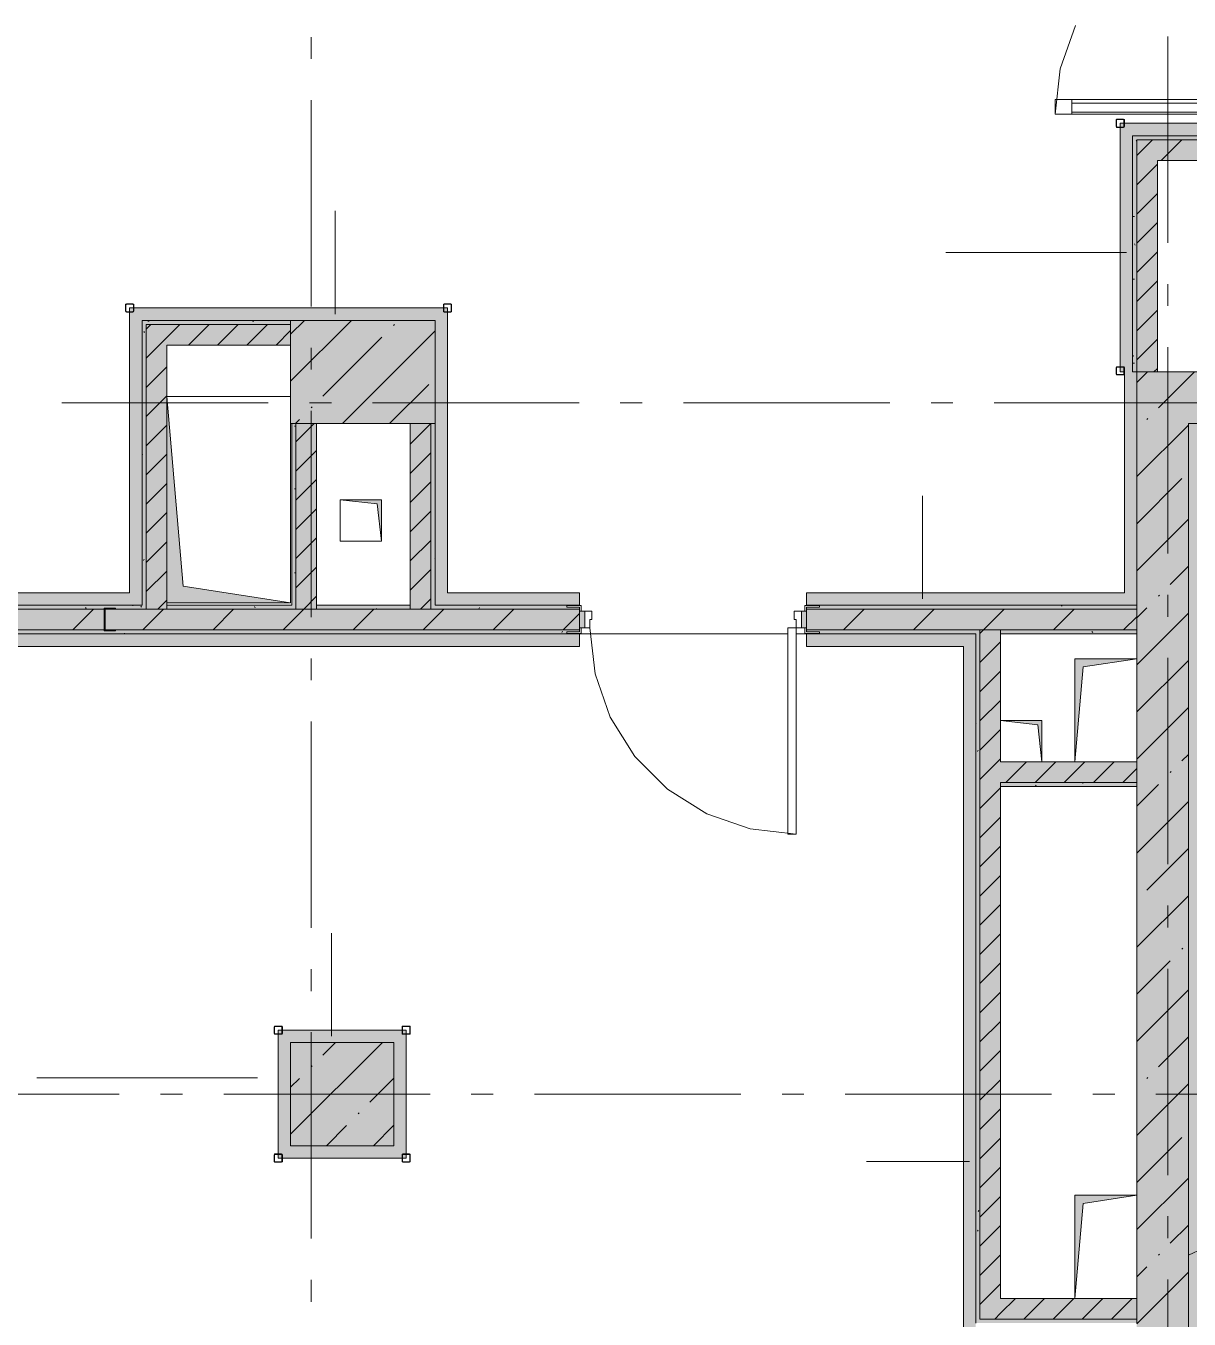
# Model space of a CAD drawing. Header units: millimetres. Extents: x -537608 to 253996, y -217170 to 186033.
# Drawn here: x -273809 to -268172, y -159240 to -152972 of the extents above; entities that cross this region are included whole.
import ezdxf

# ---------------------------------------------------------------- set-up
doc = ezdxf.new("R2010")
doc.units = ezdxf.units.MM
doc.layers.add('PDF _Геометрия', color=7, linetype='Continuous')
doc.layers.add('PDF _Сплошная заливка', color=7, linetype='Continuous', true_color=0xffffff)

msp = doc.modelspace()

# ---------------------------------------------------------------- hatches: boundary and pattern name
at = {"layer": 'PDF _Сплошная заливка', "true_color": 0x72baa6, "transparency": 33554559}
for points in [[(-267923.6466, -153504.633), (-267923.6466, -153444.6344), (-268506.1673, -153444.6344), (-268506.1673, -153504.633), (-268446.1666, -153504.633)], [(-268446.1666, -154649.6346), (-268446.1666, -153504.633), (-268506.1673, -153504.633), (-268506.1673, -154649.6346), (-268486.1663, -154649.6346)], [(-271826.1678, -154399.6335), (-271826.1678, -154339.6349), (-273306.1691, -154339.6349), (-273306.1691, -154399.6335), (-272363.6508, -154399.6335)], [(-271826.1678, -155719.6359), (-271766.167, -155719.6359), (-271766.167, -154339.6349), (-271826.1678, -154339.6349), (-271826.1678, -155407.5651)], [(-273306.1691, -155779.6344), (-273306.1691, -155719.6359), (-276466.1685, -155719.6359), (-276466.1685, -155779.6344), (-274050.1894, -155779.6344)], [(-269266.1668, -160279.6371), (-269206.1661, -160279.6371), (-269206.1661, -155979.6353), (-269266.1668, -155979.6353), (-269266.1668, -160219.6364)]]:
    msp.add_hatch(color=123, dxfattribs=at).paths.add_polyline_path(points)
at = {"layer": 'PDF _Сплошная заливка', "transparency": 33554559}
for points in [[(-268446.1666, -154649.6346), (-268426.1657, -154649.6346), (-268426.1657, -153524.6339), (-268446.1666, -153524.6339), (-268446.1666, -153981.084)], [(-265026.1651, -153624.6344), (-265026.1651, -153524.6339), (-268426.1657, -153524.6339), (-268426.1657, -153624.6344), (-265617.4963, -153624.6344)], [(-273246.1685, -155779.6344), (-273226.1675, -155779.6344), (-273226.1675, -154399.6335), (-273246.1685, -154399.6335), (-273246.1685, -155407.5651)], [(-273126.167, -154419.6345), (-272526.1687, -154419.6345), (-272526.1687, -154399.6335), (-273226.1675, -154399.6335), (-273226.1675, -154419.6345)], [(-265026.1651, -154899.6335), (-265026.1651, -154649.6346), (-268426.1657, -154649.6346), (-268426.1657, -154899.6335), (-265617.4963, -154899.6335)], [(-271946.167, -155799.6354), (-271846.1665, -155799.6354), (-271846.1665, -154899.6335), (-271946.167, -154899.6335), (-271946.167, -155779.6344)], [(-269206.1661, -159259.6366), (-269186.1673, -159259.6366), (-269186.1673, -155919.6346), (-269206.1661, -155919.6346), (-269206.1661, -156834.0462)], [(-269186.1673, -159239.6361), (-269086.1669, -159239.6361), (-269086.1669, -155899.6358), (-269186.1673, -155899.6358), (-269186.1673, -156834.0462)], [(-268686.1672, -156639.6344), (-268426.1657, -156639.6344), (-268426.1657, -156539.6361), (-269086.1669, -156539.6361), (-269086.1669, -156639.6344), (-268726.1669, -156639.6344)], [(-268426.1657, -156659.6353), (-268426.1657, -156639.6344), (-269086.1669, -156639.6344), (-269086.1669, -156659.6353), (-268990.5735, -156659.6353)], [(-268426.1657, -159239.6361), (-268426.1657, -159139.6368), (-269086.1669, -159139.6368), (-269086.1669, -159239.6361), (-268686.1672, -159239.6361)], [(-268426.1657, -159259.6366), (-268426.1657, -159239.6361), (-269186.1673, -159239.6361), (-269186.1673, -159259.6366), (-268990.5735, -159259.6366)]]:
    msp.add_hatch(color=256, dxfattribs=at).paths.add_polyline_path(points)
at = {"layer": 'PDF _Сплошная заливка', "true_color": 0x56bc34, "transparency": 33554559}
for points in [[(-265086.1637, -154959.6342), (-265026.1651, -154959.6342), (-265026.1651, -154899.6335), (-268176.1667, -154899.6335), (-268176.1667, -154959.6342), (-265617.4963, -154959.6342)], [(-268176.1667, -162939.6385), (-268116.166, -162939.6385), (-268116.166, -154959.6342), (-268176.1667, -154959.6342), (-268176.1667, -162539.9689)]]:
    msp.add_hatch(color=85, dxfattribs=at).paths.add_polyline_path(points)
at = {"layer": 'PDF _Сплошная заливка', "true_color": 0xe2e2e2, "transparency": 33554559}
msp.add_hatch(color=254, dxfattribs=at).paths.add_polyline_path([(-272086.1672, -155469.6347), (-272086.1672, -155269.6339), (-272286.168, -155269.6339), (-272106.1682, -155289.6349), (-272093.0653, -155407.5651)])
at = {"layer": 'PDF _Сплошная заливка', "true_color": 0x72baa6, "transparency": 33554559}
h = msp.add_hatch(color=123, dxfattribs=at)
h.paths.add_polyline_path([(-268990.5735, -155779.6344), (-268486.1663, -155779.6344), (-268486.1663, -155719.6359), (-270026.1663, -155719.6359), (-270026.1663, -155779.6344), (-269833.8428, -155779.6344)], flags=0)
h.paths.add_polyline_path([(-271520.3815, -155779.6344), (-271126.1668, -155779.6344), (-271126.1668, -155719.6359), (-271826.1678, -155719.6359), (-271826.1678, -155779.6344)], flags=0)
at = {"layer": 'PDF _Сплошная заливка', "transparency": 33554559}
h = msp.add_hatch(color=256, dxfattribs=at)
h.paths.add_polyline_path([(-268426.1657, -155899.6358), (-268426.1657, -155799.6354), (-270026.1663, -155799.6354), (-270026.1663, -155899.6358), (-268990.5735, -155899.6358)], flags=0)
h.paths.add_polyline_path([(-271126.1668, -155899.6358), (-271126.1668, -155799.6354), (-277291.1851, -155799.6354), (-277291.1851, -155899.6358), (-271520.3815, -155899.6358)], flags=0)
h.paths.add_polyline_path([(-278391.1856, -155899.6358), (-278391.1856, -155799.6354), (-278511.187, -155799.6354), (-278511.187, -155899.6358), (-278491.186, -155899.6358)], flags=0)
h = msp.add_hatch(color=256, dxfattribs=at)
h.paths.add_polyline_path([(-268426.1657, -155799.6354), (-268426.1657, -155779.6344), (-269964.1676, -155781.6345), (-269964.1676, -155789.6349), (-270026.1663, -155789.6349), (-270026.1663, -155799.6354), (-268990.5735, -155799.6354)], flags=0)
h.paths.add_polyline_path([(-272500.3096, -155799.6354), (-272500.3096, -155779.6344), (-273126.167, -155779.6344), (-273126.167, -155799.6354)], flags=0)
h.paths.add_polyline_path([(-272400.3091, -155799.6354), (-271946.167, -155799.6354), (-271946.167, -155779.6344), (-272400.3091, -155779.6344)], flags=0)
h.paths.add_polyline_path([(-271846.1665, -155799.6354), (-271126.1668, -155799.6354), (-271126.1668, -155789.6349), (-271188.1676, -155789.6349), (-271188.1676, -155781.6345), (-271846.1665, -155779.6344)], flags=0)
h.paths.add_polyline_path([(-274050.1894, -155799.6354), (-273226.1675, -155799.6354), (-273226.1675, -155779.6344), (-276546.1701, -155779.6344), (-276546.1701, -155799.6354), (-275736.7281, -155799.6354)], flags=0)
h.paths.add_polyline_path([(-276646.1684, -155799.6354), (-276646.1684, -155779.6344), (-277229.1864, -155781.6345), (-277229.1864, -155789.6349), (-277291.1851, -155789.6349), (-277291.1851, -155799.6354), (-277229.1864, -155799.6354)], flags=0)
h.paths.add_polyline_path([(-278391.1856, -155799.6354), (-278391.1856, -155789.6349), (-278453.1864, -155786.9674), (-278453.1864, -155781.6345), (-278491.186, -155781.6345), (-278491.186, -155799.6354), (-278401.1861, -155799.6354)], flags=0)
h = msp.add_hatch(color=256, dxfattribs=at)
h.paths.add_polyline_path([(-269186.1673, -155919.6346), (-269186.1673, -155899.6358), (-270026.1663, -155899.6358), (-270026.1663, -155909.6341), (-269964.1676, -155909.6341), (-269964.1676, -155917.6345), (-269206.1661, -155919.6346)], flags=0)
h.paths.add_polyline_path([(-268426.1657, -155919.6346), (-268426.1657, -155899.6358), (-269086.1669, -155899.6358), (-269086.1669, -155919.6346), (-268990.5735, -155919.6346)], flags=0)
h.paths.add_polyline_path([(-271126.1668, -155919.6346), (-271129.3683, -155917.6345), (-271188.1676, -155917.6345), (-271188.1676, -155909.6341), (-271126.1668, -155909.6341), (-271126.1668, -155899.6358), (-277291.1851, -155899.6358), (-277291.1851, -155909.6341), (-277229.1864, -155909.6341), (-277229.1864, -155917.6345), (-271520.3815, -155919.6346)], flags=0)
h.paths.add_polyline_path([(-278395.1858, -155919.6346), (-278453.1864, -155917.6345), (-278453.1864, -155909.6341), (-278391.1856, -155909.6341), (-278391.1856, -155899.6358), (-278491.186, -155899.6358), (-278491.186, -155919.6346), (-278431.1854, -155919.6346)], flags=0)
at = {"layer": 'PDF _Сплошная заливка', "true_color": 0x72baa6, "transparency": 33554559}
h = msp.add_hatch(color=123, dxfattribs=at)
h.paths.add_polyline_path([(-269266.1668, -155979.6353), (-269206.1661, -155979.6353), (-269206.1661, -155919.6346), (-270026.1663, -155919.6346), (-270026.1663, -155979.6353), (-269833.8428, -155979.6353)], flags=0)
h.paths.add_polyline_path([(-271520.3815, -155979.6353), (-271126.1668, -155979.6353), (-271126.1668, -155919.6346), (-277291.1851, -155919.6346), (-277291.1851, -155979.6353), (-272363.6508, -155979.6353)], flags=0)
h.paths.add_polyline_path([(-278431.1854, -155979.6353), (-278391.1856, -155979.6353), (-278391.1856, -155919.6346), (-278431.1854, -155919.6346)], flags=0)

# ---------------------------------------------------------------- linework, layer by layer
at = {"layer": 'PDF _Геометрия', "lineweight": 9}
for p, q in [((-268796.7753, -153179.892), (-268723.4069, -152970.2201)), ((-268821.6462, -153400.6345), (-268796.7753, -153179.892)), ((-268821.6462, -153400.6345), (-268821.6462, -153328.6332)), ((-268821.6462, -153328.6332), (-267829.6464, -153328.6332)), ((-267829.6464, -153328.6332), (-268821.6462, -153328.6332)), ((-268821.6462, -153328.6332), (-268821.6462, -153400.6345)), ((-268741.6467, -153400.6345), (-268741.6467, -153328.6332)), ((-268741.6467, -153346.6341), (-267909.646, -153346.6341)), ((-267829.6464, -153400.6345), (-268821.6462, -153400.6345)), ((-268821.6462, -153400.6345), (-267829.6464, -153400.6345)), ((-267829.6464, -153400.6345), (-268821.6462, -153400.6345)), ((-268741.6467, -153390.634), (-267909.646, -153390.634)), ((-268524.9949, -153425.8047), (-268526.1661, -153428.6336)), ((-268526.1661, -153428.6336), (-268526.1661, -153460.633)), ((-268522.1659, -153424.6335), (-268524.9949, -153425.8047)), ((-268524.166, -153428.6336), (-268523.5804, -153427.2192)), ((-268524.166, -153460.633), (-268524.166, -153428.6336)), ((-268523.5804, -153427.2192), (-268522.1659, -153426.6336)), ((-268490.1665, -153424.6335), (-268522.1659, -153424.6335)), ((-268522.1659, -153426.6336), (-268490.1665, -153426.6336)), ((-268487.3376, -153425.8047), (-268490.1665, -153424.6335)), ((-268490.1665, -153426.6336), (-268488.752, -153427.2192)), ((-268488.752, -153427.2192), (-268488.1664, -153428.6336)), ((-268488.1664, -153428.6336), (-268488.1664, -153460.633)), ((-268486.1663, -153428.6336), (-268487.3376, -153425.8047)), ((-268486.1663, -153460.633), (-268486.1663, -153428.6336)), ((-268526.1661, -153460.633), (-268524.9949, -153463.462)), ((-268524.9949, -153463.462), (-268522.1659, -153464.6332)), ((-268523.5804, -153462.0475), (-268524.166, -153460.633)), ((-268522.1659, -153462.6331), (-268523.5804, -153462.0475)), ((-268490.1665, -153462.6331), (-268522.1659, -153462.6331)), ((-268522.1659, -153464.6332), (-268490.1665, -153464.6332)), ((-268506.1673, -153504.633), (-268506.1673, -153444.6344)), ((-268506.1673, -153444.6344), (-267923.6466, -153444.6344)), ((-268488.752, -153462.0475), (-268490.1665, -153462.6331)), ((-268490.1665, -153464.6332), (-268487.3376, -153463.462)), ((-268488.1664, -153460.633), (-268488.752, -153462.0475)), ((-268487.3376, -153463.462), (-268486.1663, -153460.633)), ((-268506.1673, -154649.6346), (-268506.1673, -153504.633)), ((-267923.6466, -153504.633), (-268446.1666, -153504.633)), ((-268446.1666, -153504.633), (-268446.1666, -154649.6346)), ((-265026.1651, -153504.633), (-268446.1666, -153504.633)), ((-268446.1666, -153504.633), (-268446.1666, -153524.6339)), ((-268446.1666, -153524.6339), (-268446.1666, -153624.6344)), ((-268426.1657, -153601.447), (-268349.3525, -153524.6339)), ((-268426.1657, -153624.6344), (-268426.1657, -153524.6339)), ((-268426.1657, -153524.6339), (-265026.1651, -153524.6339)), ((-268307.9318, -153624.6344), (-268207.9314, -153524.6339)), ((-268446.1666, -153624.6344), (-268446.1666, -154649.6346)), ((-268426.1657, -154649.6346), (-268426.1657, -153624.6344)), ((-268426.1657, -153742.8703), (-268326.1652, -153642.8699)), ((-268326.1652, -154649.6346), (-268326.1652, -153624.6344)), ((-268326.1652, -153624.6344), (-265026.1651, -153624.6344)), ((-268426.1657, -153884.2915), (-268326.1652, -153784.291)), ((-272310.7247, -154369.6342), (-272310.7247, -153869.6341)), ((-268426.1657, -154025.7126), (-268326.1652, -153925.7122)), ((-268476.1659, -154071.2605), (-269351.0664, -154071.2605)), ((-268426.1657, -154167.1337), (-268326.1652, -154067.1333)), ((-268426.1657, -154308.5549), (-268326.1652, -154208.5544)), ((-273324.9968, -154320.8052), (-273326.1679, -154323.6342)), ((-273326.1679, -154323.6342), (-273326.1679, -154355.6336)), ((-273326.1679, -154355.6336), (-273324.9968, -154358.4626)), ((-273322.1678, -154319.634), (-273324.9968, -154320.8052)), ((-273324.9968, -154358.4626), (-273322.1678, -154359.6337)), ((-273324.1678, -154323.6342), (-273323.5823, -154322.2197)), ((-273324.1678, -154355.6336), (-273324.1678, -154323.6342)), ((-273323.5823, -154357.0481), (-273324.1678, -154355.6336)), ((-273323.5823, -154322.2197), (-273322.1678, -154321.6341)), ((-273322.1678, -154357.6336), (-273323.5823, -154357.0481)), ((-273290.1684, -154319.634), (-273322.1678, -154319.634)), ((-273322.1678, -154321.6341), (-273290.1684, -154321.6341)), ((-273290.1684, -154357.6336), (-273322.1678, -154357.6336)), ((-273322.1678, -154359.6337), (-273290.1684, -154359.6337)), ((-271826.1678, -154339.6349), (-273306.1691, -154339.6349)), ((-273306.1691, -154339.6349), (-273306.1691, -154399.6335)), ((-273287.3394, -154320.8052), (-273290.1684, -154319.634)), ((-273290.1684, -154321.6341), (-273288.7539, -154322.2197)), ((-273288.7539, -154357.0481), (-273290.1684, -154357.6336)), ((-273290.1684, -154359.6337), (-273287.3394, -154358.4626)), ((-273288.7539, -154322.2197), (-273288.1683, -154323.6342)), ((-273288.1683, -154355.6336), (-273288.7539, -154357.0481)), ((-273288.1683, -154323.6342), (-273288.1683, -154355.6336)), ((-273286.1682, -154323.6342), (-273287.3394, -154320.8052)), ((-273287.3394, -154358.4626), (-273286.1682, -154355.6336)), ((-273286.1682, -154355.6336), (-273286.1682, -154323.6342)), ((-271766.167, -154339.6349), (-271826.1678, -154339.6349)), ((-271784.9968, -154320.8052), (-271786.168, -154323.6342)), ((-271786.168, -154323.6342), (-271786.168, -154355.6336)), ((-271786.168, -154355.6336), (-271784.9968, -154358.4626)), ((-271782.1678, -154319.634), (-271784.9968, -154320.8052)), ((-271784.9968, -154358.4626), (-271782.1678, -154359.6337)), ((-271784.1679, -154323.6342), (-271783.5823, -154322.2197)), ((-271784.1679, -154355.6336), (-271784.1679, -154323.6342)), ((-271783.5823, -154357.0481), (-271784.1679, -154355.6336)), ((-271783.5823, -154322.2197), (-271782.1678, -154321.6341)), ((-271782.1678, -154357.6336), (-271783.5823, -154357.0481)), ((-271750.1685, -154319.634), (-271782.1678, -154319.634)), ((-271782.1678, -154321.6341), (-271750.1685, -154321.6341)), ((-271750.1685, -154357.6336), (-271782.1678, -154357.6336)), ((-271782.1678, -154359.6337), (-271750.1685, -154359.6337)), ((-271766.167, -155719.6359), (-271766.167, -154339.6349)), ((-271747.3395, -154320.8052), (-271750.1685, -154319.634)), ((-271750.1685, -154321.6341), (-271748.754, -154322.2197)), ((-271748.754, -154357.0481), (-271750.1685, -154357.6336)), ((-271750.1685, -154359.6337), (-271747.3395, -154358.4626)), ((-271748.754, -154322.2197), (-271748.1683, -154323.6342)), ((-271748.1683, -154355.6336), (-271748.754, -154357.0481)), ((-271748.1683, -154323.6342), (-271748.1683, -154355.6336)), ((-271746.1683, -154323.6342), (-271747.3395, -154320.8052)), ((-271747.3395, -154358.4626), (-271746.1683, -154355.6336)), ((-271746.1683, -154355.6336), (-271746.1683, -154323.6342)), ((-268426.1657, -154449.976), (-268326.1652, -154349.9756)), ((-273306.1691, -154399.6335), (-273306.1691, -155719.6359)), ((-273226.1675, -154399.6335), (-273246.1685, -154399.6335)), ((-273246.1685, -154399.6335), (-273246.1685, -155779.6344)), ((-273246.1685, -155779.6344), (-273246.1685, -154399.6335)), ((-273246.1685, -154399.6335), (-273226.1675, -154399.6335)), ((-273126.167, -154399.6335), (-273226.1675, -154399.6335)), ((-273226.1675, -154441.6505), (-273204.1514, -154419.6345)), ((-273126.167, -154419.6345), (-273226.1675, -154419.6345)), ((-273226.1675, -154419.6345), (-273226.1675, -155779.6344)), ((-273126.167, -154399.6335), (-272526.1687, -154399.6335)), ((-272526.1687, -154399.6335), (-273126.167, -154399.6335)), ((-273126.167, -154483.0712), (-273062.7303, -154419.6345)), ((-272526.1687, -154419.6345), (-273126.167, -154419.6345)), ((-273021.3095, -154519.6349), (-272921.3091, -154419.6345)), ((-272879.8884, -154519.6349), (-272779.8879, -154419.6345)), ((-272738.4673, -154519.6349), (-272638.4668, -154419.6345)), ((-272526.1687, -154695.0275), (-272230.7747, -154399.6335)), ((-272526.1687, -154466.9306), (-272458.8717, -154399.6335)), ((-272526.1687, -154399.6335), (-272526.1687, -154899.6335)), ((-271826.1678, -154399.6335), (-272526.1687, -154399.6335)), ((-272027.6821, -154424.6401), (-272022.9392, -154419.8992)), ((-271826.1678, -154899.6335), (-271826.1678, -154399.6335)), ((-273226.1675, -154583.0717), (-273126.167, -154483.0712)), ((-272597.0462, -154519.6349), (-272526.1687, -154448.7575)), ((-272369.8297, -154766.7898), (-272084.7053, -154481.6654)), ((-272274.5766, -154899.6335), (-271826.1678, -154451.2247)), ((-268426.1657, -154591.3972), (-268326.1652, -154491.3967)), ((-273126.167, -154768.5315), (-273126.167, -154519.6349)), ((-273126.167, -154519.6349), (-272526.1687, -154519.6349)), ((-273226.1675, -154724.4929), (-273126.167, -154624.4924)), ((-268524.9949, -154625.5969), (-268526.1661, -154628.4259)), ((-268522.1659, -154624.4256), (-268524.9949, -154625.5969)), ((-268524.166, -154628.4259), (-268523.5804, -154627.0114)), ((-268523.5804, -154627.0114), (-268522.1659, -154626.4257)), ((-268490.1665, -154624.4256), (-268522.1659, -154624.4256)), ((-268522.1659, -154626.4257), (-268490.1665, -154626.4257)), ((-268487.3376, -154625.5969), (-268490.1665, -154624.4256)), ((-268490.1665, -154626.4257), (-268488.752, -154627.0114)), ((-268488.752, -154627.0114), (-268488.1664, -154628.4259)), ((-268486.1663, -154628.4259), (-268487.3376, -154625.5969)), ((-268526.1661, -154628.4259), (-268526.1661, -154660.4252)), ((-268526.1661, -154660.4252), (-268524.9949, -154663.2542)), ((-268524.9949, -154663.2542), (-268522.1659, -154664.4254)), ((-268524.166, -154660.4252), (-268524.166, -154628.4259)), ((-268523.5804, -154661.8397), (-268524.166, -154660.4252)), ((-268522.1659, -154662.4253), (-268523.5804, -154661.8397)), ((-268490.1665, -154662.4253), (-268522.1659, -154662.4253)), ((-268522.1659, -154664.4254), (-268490.1665, -154664.4254)), ((-268486.1663, -154649.6346), (-268506.1673, -154649.6346)), ((-268488.752, -154661.8397), (-268490.1665, -154662.4253)), ((-268490.1665, -154664.4254), (-268487.3376, -154663.2542)), ((-268488.1664, -154660.4252), (-268488.752, -154661.8397)), ((-268488.1664, -154628.4259), (-268488.1664, -154660.4252)), ((-268487.3376, -154663.2542), (-268486.1663, -154660.4252)), ((-268486.1663, -154660.4252), (-268486.1663, -154628.4259)), ((-268486.1663, -155719.6359), (-268486.1663, -154649.6346)), ((-268446.1666, -154649.6346), (-268426.1657, -154649.6346)), ((-268446.1666, -154649.6346), (-268426.1657, -154649.6346)), ((-268426.1657, -154700.8017), (-268374.9985, -154649.6346)), ((-265026.1651, -154649.6346), (-268426.1657, -154649.6346)), ((-268426.1657, -154649.6346), (-268426.1657, -154899.6335)), ((-268426.1657, -154649.6346), (-268426.1657, -155779.6344)), ((-268426.1657, -154649.6346), (-268326.1652, -154649.6346)), ((-268342.9819, -154649.6346), (-268326.1652, -154632.82)), ((-268321.0799, -154823.813), (-268146.9016, -154649.6346)), ((-272046.4775, -154899.6335), (-271856.6084, -154709.7645)), ((-273226.1675, -154865.914), (-273126.167, -154765.9135)), ((-272426.8551, -154823.813), (-272422.1121, -154819.0721)), ((-268378.1052, -154880.8383), (-268373.3623, -154876.0974)), ((-273226.1675, -155007.3351), (-273126.167, -154907.3368)), ((-272526.1687, -154899.6335), (-271826.1678, -154899.6335)), ((-272520.3105, -154899.6335), (-272520.3105, -155779.6344)), ((-272502.6757, -154899.6335), (-272483.8782, -154880.8383)), ((-272500.3096, -154988.585), (-272411.3602, -154899.6335)), ((-272500.3096, -155779.6344), (-272500.3096, -154899.6335)), ((-272400.3091, -155779.6344), (-272400.3091, -154899.6335)), ((-271946.167, -154899.6335), (-271946.167, -155779.6344)), ((-271946.167, -155000.1292), (-271846.1665, -154900.1287)), ((-271846.1665, -155779.6344), (-271846.1665, -154899.6335)), ((-271826.1678, -155719.6359), (-271826.1678, -154899.6335)), ((-271826.1678, -154899.6335), (-271826.1678, -155719.6359)), ((-268426.1657, -154899.6335), (-268426.1657, -155779.6344)), ((-268426.1657, -155156.9977), (-268176.1667, -154906.9988)), ((-265026.1651, -154899.6335), (-268176.1667, -154899.6335)), ((-268176.1667, -154899.6335), (-268176.1667, -154959.6342)), ((-268176.1667, -162999.6382), (-268176.1667, -154899.6335)), ((-268176.1667, -154899.6335), (-265026.1651, -154899.6335)), ((-268176.1667, -154959.6342), (-268176.1667, -162939.6385)), ((-273226.1675, -155148.7584), (-273126.167, -155048.7579)), ((-272500.3096, -155130.0061), (-272400.3091, -155030.0057)), ((-271946.167, -155141.5503), (-271846.1665, -155041.5498)), ((-273226.1675, -155290.1796), (-273126.167, -155190.1791)), ((-272500.3096, -155271.4273), (-272400.3091, -155171.4268)), ((-271946.167, -155282.9715), (-271846.1665, -155182.971)), ((-268426.1657, -155385.0968), (-268207.0293, -155165.9605)), ((-269463.8963, -155749.6352), (-269463.8963, -155249.6351)), ((-272500.3096, -155412.8485), (-272400.3091, -155312.848)), ((-273226.1675, -155431.6007), (-273126.167, -155331.6002)), ((-271946.167, -155424.3926), (-271846.1665, -155324.3922)), ((-268426.1657, -155613.1959), (-268176.1667, -155363.1949)), ((-273226.1675, -155573.0218), (-273126.167, -155473.0214)), ((-272500.3096, -155554.2696), (-272400.3091, -155454.2713)), ((-271946.167, -155565.8137), (-271846.1665, -155465.8133)), ((-273226.1675, -155714.4429), (-273126.167, -155614.4425)), ((-272500.3096, -155695.6929), (-272400.3091, -155595.6924)), ((-271946.167, -155707.2348), (-271846.1665, -155607.2344)), ((-268264.0546, -155679.184), (-268176.1667, -155591.294)), ((-273306.1691, -155719.6359), (-276466.1685, -155719.6359)), ((-272462.8309, -155799.6354), (-272400.3091, -155737.1135)), ((-271897.1464, -155799.6354), (-271846.1665, -155748.6556)), ((-271826.1678, -155719.6359), (-271826.1678, -155779.6344)), ((-271826.1678, -155779.6344), (-271826.1678, -155719.6359)), ((-271126.1668, -155719.6359), (-271766.167, -155719.6359)), ((-271126.1668, -155779.6344), (-271126.1668, -155719.6359)), ((-270026.1663, -155779.6344), (-270026.1663, -155719.6359)), ((-270026.1663, -155719.6359), (-268486.1663, -155719.6359)), ((-268321.0799, -155736.2071), (-268316.337, -155731.4664)), ((-276546.1701, -155799.6354), (-273226.1675, -155799.6354)), ((-273246.1685, -155779.6344), (-276526.1692, -155779.6344)), ((-276466.1685, -155779.6344), (-273306.1691, -155779.6344)), ((-273581.0648, -155899.6358), (-273481.0666, -155799.6354)), ((-273306.1691, -155779.6344), (-273246.1685, -155779.6344)), ((-273241.6537, -155899.6358), (-273141.6532, -155799.6354)), ((-273226.1675, -155779.6344), (-273226.1675, -155799.6354)), ((-273226.1675, -155799.6354), (-273126.167, -155799.6354)), ((-273226.1675, -155799.6354), (-273126.167, -155799.6354)), ((-273169.9388, -155799.6354), (-273126.167, -155755.8637)), ((-273126.167, -155779.6344), (-273126.167, -155768.5316)), ((-272520.3105, -155779.6344), (-273126.167, -155779.6344)), ((-273126.167, -155799.6354), (-273126.167, -155779.6344)), ((-273126.167, -155799.6354), (-272500.3096, -155799.6354)), ((-272902.2425, -155899.6358), (-272802.2421, -155799.6354)), ((-272562.8314, -155899.6358), (-272462.8309, -155799.6354)), ((-272500.3096, -155799.6354), (-272500.3096, -155779.6344)), ((-272500.3096, -155799.6354), (-272400.3091, -155799.6354)), ((-272400.3091, -155799.6354), (-272500.3096, -155799.6354)), ((-271946.167, -155779.6344), (-272400.3091, -155779.6344)), ((-272400.3091, -155779.6344), (-272400.3091, -155799.6354)), ((-272400.3091, -155799.6354), (-271946.167, -155799.6354)), ((-272223.4202, -155899.6358), (-272123.4198, -155799.6354)), ((-271946.167, -155779.6344), (-271946.167, -155799.6354)), ((-271946.167, -155799.6354), (-271846.1665, -155799.6354)), ((-271946.167, -155799.6354), (-271846.1665, -155799.6354)), ((-271884.0091, -155899.6358), (-271784.0086, -155799.6354)), ((-271846.1665, -155799.6354), (-271846.1665, -155779.6344)), ((-271846.1665, -155799.6354), (-271126.1668, -155799.6354)), ((-271826.1678, -155779.6344), (-271126.1668, -155779.6344)), ((-271126.1668, -155779.6344), (-271826.1678, -155779.6344)), ((-271544.5979, -155899.6358), (-271444.5975, -155799.6354)), ((-271118.1665, -155781.6345), (-271188.1676, -155781.6345)), ((-271188.1676, -155781.6345), (-271188.1676, -155789.6349)), ((-271188.1676, -155789.6349), (-271126.1668, -155789.6349)), ((-271126.1668, -155789.6349), (-271126.1668, -155809.6359)), ((-271126.1668, -155809.6359), (-271118.1665, -155809.6359)), ((-271101.1667, -155809.6359), (-271126.1668, -155809.6359)), ((-271126.1668, -155809.6359), (-271126.1668, -155889.6353)), ((-271118.1665, -155809.6359), (-271118.1665, -155781.6345)), ((-271066.1683, -155809.6359), (-271101.1667, -155809.6359)), ((-271101.1667, -155809.6359), (-271101.1667, -155889.6353)), ((-271101.1667, -155889.6353), (-271101.1667, -155809.6359)), ((-271066.1683, -155849.6356), (-271066.1683, -155809.6359)), ((-270051.1664, -155809.6359), (-270086.1669, -155809.6359)), ((-270086.1669, -155809.6359), (-270086.1669, -155849.6356)), ((-270051.1664, -155889.6353), (-270051.1664, -155809.6359)), ((-270051.1664, -155809.6359), (-270051.1664, -155889.6353)), ((-270026.1663, -155809.6359), (-270051.1664, -155809.6359)), ((-269964.1676, -155781.6345), (-270034.1666, -155781.6345)), ((-270034.1666, -155781.6345), (-270034.1666, -155809.6359)), ((-270034.1666, -155809.6359), (-270026.1663, -155809.6359)), ((-268486.1663, -155779.6344), (-270026.1663, -155779.6344)), ((-268486.1663, -155779.6344), (-270026.1663, -155779.6344)), ((-270026.1663, -155789.6349), (-269964.1676, -155789.6349)), ((-270026.1663, -155809.6359), (-270026.1663, -155789.6349)), ((-268426.1657, -155799.6354), (-270026.1663, -155799.6354)), ((-270026.1663, -155889.6353), (-270026.1663, -155809.6359)), ((-269964.1676, -155789.6349), (-269964.1676, -155781.6345)), ((-269847.5399, -155899.6358), (-269747.5395, -155799.6354)), ((-269508.1288, -155899.6358), (-269408.1283, -155799.6354)), ((-269168.7176, -155899.6358), (-269068.7172, -155799.6354)), ((-268829.3064, -155899.6358), (-268729.306, -155799.6354)), ((-268426.1657, -155779.6344), (-268486.1663, -155779.6344)), ((-268426.1657, -155779.6344), (-268486.1663, -155779.6344)), ((-268426.1657, -155799.6354), (-268426.1657, -155779.6344)), ((-268426.1657, -155841.2951), (-268378.1052, -155793.2325)), ((-268426.1657, -155899.6358), (-268426.1657, -155799.6354)), ((-271205.1867, -155899.6358), (-271126.1668, -155820.6159)), ((-271076.1666, -155889.6353), (-271076.1666, -155849.6356)), ((-271076.1666, -155849.6356), (-271066.1683, -155849.6356)), ((-270086.1669, -155849.6356), (-270076.1665, -155849.6356)), ((-270076.1665, -155849.6356), (-270076.1665, -155889.6353)), ((-268489.8953, -155899.6358), (-268426.1657, -155835.9062)), ((-268426.1657, -156069.392), (-268176.1667, -155819.3931)), ((-271126.1668, -155899.6358), (-277291.1851, -155899.6358)), ((-277291.1851, -155919.6346), (-271126.1668, -155919.6346)), ((-271126.1668, -155919.6346), (-277291.1851, -155919.6346)), ((-271126.1668, -155909.6341), (-271188.1676, -155909.6341)), ((-271188.1676, -155909.6341), (-271188.1676, -155917.6345)), ((-271188.1676, -155917.6345), (-271118.1665, -155917.6345)), ((-271118.1665, -155889.6353), (-271126.1668, -155889.6353)), ((-271126.1668, -155889.6353), (-271126.1668, -155909.6341)), ((-271126.1668, -155889.6353), (-271101.1667, -155889.6353)), ((-271126.1668, -155919.6346), (-271126.1668, -155979.6353)), ((-271118.1665, -155917.6345), (-271118.1665, -155889.6353)), ((-271101.1667, -155889.6353), (-271076.1666, -155889.6353)), ((-271076.1666, -155889.6353), (-271051.0954, -156112.1561)), ((-270076.1665, -155889.6353), (-270116.1662, -155889.6353)), ((-270116.1662, -155889.6353), (-270116.1662, -156889.6355)), ((-270076.1665, -155889.6353), (-270051.1664, -155889.6353)), ((-270076.1665, -156889.6355), (-270076.1665, -155889.6353)), ((-270051.1664, -155889.6353), (-270026.1663, -155889.6353)), ((-270026.1663, -155889.6353), (-270034.1666, -155889.6353)), ((-270034.1666, -155889.6353), (-270034.1666, -155917.6345)), ((-270034.1666, -155917.6345), (-269964.1676, -155917.6345)), ((-270026.1663, -155909.6341), (-270026.1663, -155889.6353)), ((-269186.1673, -155899.6358), (-270026.1663, -155899.6358)), ((-269964.1676, -155909.6341), (-270026.1663, -155909.6341)), ((-270026.1663, -155919.6346), (-269206.1661, -155919.6346)), ((-269206.1661, -155919.6346), (-270026.1663, -155919.6346)), ((-270026.1663, -155919.6346), (-270026.1663, -155979.6353)), ((-269964.1676, -155917.6345), (-269964.1676, -155909.6341)), ((-269206.1661, -155919.6346), (-269206.1661, -155979.6353)), ((-269206.1661, -155979.6353), (-269206.1661, -155919.6346)), ((-269186.1673, -155917.0834), (-269168.7176, -155899.6358)), ((-269086.1669, -155899.6358), (-269186.1673, -155899.6358)), ((-269186.1673, -155919.6346), (-269186.1673, -155899.6358)), ((-269186.1673, -155899.6358), (-269086.1669, -155899.6358)), ((-269186.1673, -159239.6361), (-269186.1673, -155919.6346)), ((-268426.1657, -155899.6358), (-269086.1669, -155899.6358)), ((-269086.1669, -155899.6358), (-269086.1669, -155919.6346)), ((-269086.1669, -156539.6361), (-269086.1669, -155919.6346)), ((-269086.1669, -155919.6346), (-268426.1657, -155919.6346)), ((-268426.1657, -155919.6346), (-268426.1657, -155899.6358)), ((-268426.1657, -155919.6346), (-268426.1657, -156539.6361)), ((-271126.1668, -155979.6353), (-277291.1851, -155979.6353)), ((-270026.1663, -155979.6353), (-269266.1668, -155979.6353)), ((-269266.1668, -155979.6353), (-269266.1668, -160219.6364)), ((-269206.1661, -159259.6366), (-269206.1661, -155979.6353)), ((-269206.1661, -155979.6353), (-269206.1661, -159259.6366)), ((-269186.1673, -156058.5045), (-269086.1669, -155958.504)), ((-268426.1657, -156297.4911), (-268176.1667, -156047.4921)), ((-271051.0954, -156112.1561), (-270977.135, -156323.5182)), ((-269186.1673, -156199.9256), (-269086.1669, -156099.9273)), ((-269186.1673, -156341.349), (-269086.1669, -156241.3485)), ((-268426.1657, -156525.5902), (-268176.1667, -156275.5891)), ((-270977.135, -156323.5182), (-270857.9991, -156513.1246)), ((-269186.1673, -156482.7701), (-269086.1669, -156382.7696)), ((-268207.0293, -156534.553), (-268176.1667, -156503.6882)), ((-270857.9991, -156513.1246), (-270699.6579, -156671.4658)), ((-269186.1673, -156624.1912), (-269086.1669, -156524.1908)), ((-268426.1657, -156539.6361), (-269086.1669, -156539.6361)), ((-269060.1893, -156639.6344), (-268960.1888, -156539.6361)), ((-268918.7681, -156639.6344), (-268818.7677, -156539.6361)), ((-268777.347, -156639.6344), (-268677.3466, -156539.6361)), ((-268635.9259, -156639.6344), (-268535.9255, -156539.6361)), ((-268426.1657, -156639.6344), (-268426.1657, -156539.6361)), ((-268494.5047, -156639.6344), (-268426.1657, -156571.2974)), ((-268264.0546, -156591.5783), (-268259.3138, -156586.8353)), ((-270699.6579, -156671.4658), (-270510.0515, -156790.6038)), ((-269186.1673, -156765.6123), (-269086.1669, -156665.6119)), ((-268426.1657, -156639.6344), (-269086.1669, -156639.6344)), ((-269086.1669, -156639.6344), (-269086.1669, -156659.6353)), ((-269086.1669, -159139.6368), (-269086.1669, -156659.6353)), ((-269086.1669, -156659.6353), (-268426.1657, -156659.6353)), ((-268426.1657, -156659.6353), (-268426.1657, -156639.6344)), ((-268426.1657, -156753.6893), (-268321.0799, -156648.6014)), ((-268426.1657, -156659.6353), (-268426.1657, -159139.6368)), ((-268426.1657, -156981.7884), (-268176.1667, -156731.7872)), ((-270510.0515, -156790.6038), (-270298.6873, -156864.5621)), ((-269186.1673, -156907.0335), (-269086.1669, -156807.0331)), ((-270298.6873, -156864.5621), (-270076.1665, -156889.6355)), ((-270116.1662, -156889.6355), (-270076.1665, -156889.6355)), ((-269186.1673, -157048.4546), (-269086.1669, -156948.4542)), ((-268378.1052, -157161.8249), (-268176.1667, -156959.8863)), ((-269186.1673, -157189.8758), (-269086.1669, -157089.8775)), ((-268426.1657, -157437.9844), (-268176.1667, -157187.9855)), ((-269186.1673, -157331.2969), (-269086.1669, -157231.2986)), ((-272328.2282, -157869.6346), (-272328.2282, -157369.6345)), ((-269186.1673, -157472.7202), (-269086.1669, -157372.7198)), ((-268207.0293, -157446.9472), (-268202.2885, -157442.2064)), ((-268426.1657, -157666.0835), (-268264.0546, -157503.9725)), ((-269186.1673, -157614.1414), (-269086.1669, -157514.1409)), ((-269186.1673, -157755.5625), (-269086.1669, -157655.562)), ((-268426.1657, -157894.1827), (-268176.1667, -157644.1815)), ((-272604.997, -157820.8078), (-272606.1682, -157823.6346)), ((-272606.1682, -157823.6346), (-272606.1682, -157855.6361)), ((-272602.168, -157819.6365), (-272604.997, -157820.8078)), ((-272604.1681, -157823.6346), (-272603.5825, -157822.2223)), ((-272604.1681, -157855.6361), (-272604.1681, -157823.6346)), ((-272603.5825, -157822.2223), (-272602.168, -157821.6366)), ((-272570.1686, -157819.6365), (-272602.168, -157819.6365)), ((-272602.168, -157821.6366), (-272570.1686, -157821.6366)), ((-272567.3397, -157820.8078), (-272570.1686, -157819.6365)), ((-272570.1686, -157821.6366), (-272568.7541, -157822.2223)), ((-272568.7541, -157822.2223), (-272568.1685, -157823.6346)), ((-272568.1685, -157823.6346), (-272568.1685, -157855.6361)), ((-272566.1685, -157823.6346), (-272567.3397, -157820.8078)), ((-272566.1685, -157855.6361), (-272566.1685, -157823.6346)), ((-271984.9955, -157820.8078), (-271986.1667, -157823.6346)), ((-271986.1667, -157823.6346), (-271986.1667, -157855.6361)), ((-271982.1665, -157819.6365), (-271984.9955, -157820.8078)), ((-271984.1666, -157823.6346), (-271983.581, -157822.2223)), ((-271984.1666, -157855.6361), (-271984.1666, -157823.6346)), ((-271983.581, -157822.2223), (-271982.1665, -157821.6366)), ((-271950.1672, -157819.6365), (-271982.1665, -157819.6365)), ((-271982.1665, -157821.6366), (-271950.1672, -157821.6366)), ((-271947.3382, -157820.8078), (-271950.1672, -157819.6365)), ((-271950.1672, -157821.6366), (-271948.7527, -157822.2223)), ((-271948.7527, -157822.2223), (-271948.1671, -157823.6346)), ((-271948.1671, -157823.6346), (-271948.1671, -157855.6361)), ((-271946.167, -157823.6346), (-271947.3382, -157820.8078)), ((-271946.167, -157855.6361), (-271946.167, -157823.6346)), ((-269186.1673, -157896.9836), (-269086.1669, -157796.9831)), ((-272606.1682, -157855.6361), (-272604.997, -157858.4651)), ((-272604.997, -157858.4651), (-272602.168, -157859.6363)), ((-272603.5825, -157857.0506), (-272604.1681, -157855.6361)), ((-272602.168, -157857.6362), (-272603.5825, -157857.0506)), ((-272570.1686, -157857.6362), (-272602.168, -157857.6362)), ((-272602.168, -157859.6363), (-272570.1686, -157859.6363)), ((-272526.1687, -157839.6353), (-272586.1672, -157839.6353)), ((-272586.1672, -157839.6353), (-272586.1672, -158459.6358)), ((-272568.7541, -157857.0506), (-272570.1686, -157857.6362)), ((-272570.1686, -157859.6363), (-272567.3397, -157858.4651)), ((-272568.1685, -157855.6361), (-272568.7541, -157857.0506)), ((-272567.3397, -157858.4651), (-272566.1685, -157855.6361)), ((-272026.1687, -157839.6353), (-272526.1687, -157839.6353)), ((-271966.1679, -157839.6353), (-272026.1687, -157839.6353)), ((-271986.1667, -157855.6361), (-271984.9955, -157858.4651)), ((-271984.9955, -157858.4651), (-271982.1665, -157859.6363)), ((-271983.581, -157857.0506), (-271984.1666, -157855.6361)), ((-271982.1665, -157857.6362), (-271983.581, -157857.0506)), ((-271950.1672, -157857.6362), (-271982.1665, -157857.6362)), ((-271982.1665, -157859.6363), (-271950.1672, -157859.6363)), ((-271966.1679, -158399.6361), (-271966.1679, -157839.6353)), ((-271948.7527, -157857.0506), (-271950.1672, -157857.6362)), ((-271950.1672, -157859.6363), (-271947.3382, -157858.4651)), ((-271948.1671, -157855.6361), (-271948.7527, -157857.0506)), ((-271947.3382, -157858.4651), (-271946.167, -157855.6361)), ((-268321.0799, -158017.1938), (-268176.1667, -157872.2806)), ((-272526.1687, -158344.6066), (-272081.1982, -157899.6361)), ((-272026.1687, -157899.6361), (-272526.1687, -157899.6361)), ((-272526.1687, -157899.6361), (-272526.1687, -158399.6361)), ((-272369.8297, -157960.1685), (-272309.2951, -157899.6361)), ((-272026.1687, -158399.6361), (-272026.1687, -157899.6361)), ((-269186.1673, -158038.4047), (-269086.1669, -157938.4043)), ((-273756.169, -158070.4084), (-272686.1677, -158070.4084)), ((-272526.1687, -158116.5075), (-272483.8782, -158074.2192)), ((-272426.8551, -158017.1938), (-272422.1121, -158012.453)), ((-272141.7306, -158188.2677), (-272026.1687, -158072.7035)), ((-268378.1052, -158074.2192), (-268373.3623, -158069.4762)), ((-269186.1673, -158179.8259), (-269086.1669, -158079.8255)), ((-268426.1657, -158350.3787), (-268176.1667, -158100.3797)), ((-272198.7559, -158245.293), (-272194.0152, -158240.5499)), ((-269186.1673, -158321.2481), (-269086.1669, -158221.2487)), ((-272353.0991, -158399.6361), (-272255.7813, -158302.3172)), ((-272125, -158399.6361), (-272026.1687, -158300.8025)), ((-269186.1673, -158462.6693), (-269086.1669, -158362.6699)), ((-268426.1657, -158578.4778), (-268207.0293, -158359.3425)), ((-272604.997, -158440.8081), (-272606.1682, -158443.6366)), ((-272606.1682, -158443.6366), (-272606.1682, -158475.636)), ((-272602.168, -158439.6353), (-272604.997, -158440.8081)), ((-272604.1681, -158443.6366), (-272603.5825, -158442.2221)), ((-272604.1681, -158475.636), (-272604.1681, -158443.6366)), ((-272603.5825, -158442.2221), (-272602.168, -158441.6365)), ((-272570.1686, -158439.6353), (-272602.168, -158439.6353)), ((-272602.168, -158441.6365), (-272570.1686, -158441.6365)), ((-272567.3397, -158440.8081), (-272570.1686, -158439.6353)), ((-272570.1686, -158441.6365), (-272568.7541, -158442.2221)), ((-272568.7541, -158442.2221), (-272568.1685, -158443.6366)), ((-272568.1685, -158443.6366), (-272568.1685, -158475.636)), ((-272566.1685, -158443.6366), (-272567.3397, -158440.8081)), ((-272566.1685, -158475.636), (-272566.1685, -158443.6366)), ((-272526.1687, -158399.6361), (-272026.1687, -158399.6361)), ((-271984.9955, -158440.8081), (-271986.1667, -158443.6366)), ((-271986.1667, -158443.6366), (-271986.1667, -158475.636)), ((-271982.1665, -158439.6353), (-271984.9955, -158440.8081)), ((-271984.1666, -158443.6366), (-271983.581, -158442.2221)), ((-271984.1666, -158475.636), (-271984.1666, -158443.6366)), ((-271983.581, -158442.2221), (-271982.1665, -158441.6365)), ((-271950.1672, -158439.6353), (-271982.1665, -158439.6353)), ((-271982.1665, -158441.6365), (-271950.1672, -158441.6365)), ((-271966.1679, -158459.6358), (-271966.1679, -158399.6361)), ((-271947.3382, -158440.8081), (-271950.1672, -158439.6353)), ((-271950.1672, -158441.6365), (-271948.7527, -158442.2221)), ((-271948.7527, -158442.2221), (-271948.1671, -158443.6366)), ((-271948.1671, -158443.6366), (-271948.1671, -158475.636)), ((-271946.167, -158443.6366), (-271947.3382, -158440.8081)), ((-271946.167, -158475.636), (-271946.167, -158443.6366)), ((-272606.1682, -158475.636), (-272604.997, -158478.4644)), ((-272604.997, -158478.4644), (-272602.168, -158479.6372)), ((-272603.5825, -158477.0499), (-272604.1681, -158475.636)), ((-272602.168, -158477.636), (-272603.5825, -158477.0499)), ((-272570.1686, -158477.636), (-272602.168, -158477.636)), ((-272602.168, -158479.6372), (-272570.1686, -158479.6372)), ((-272586.1672, -158459.6358), (-272526.1687, -158459.6358)), ((-272568.7541, -158477.0499), (-272570.1686, -158477.636)), ((-272570.1686, -158479.6372), (-272567.3397, -158478.4644)), ((-272568.1685, -158475.636), (-272568.7541, -158477.0499)), ((-272567.3397, -158478.4644), (-272566.1685, -158475.636)), ((-272526.1687, -158459.6358), (-271966.1679, -158459.6358)), ((-271986.1667, -158475.636), (-271984.9955, -158478.4644)), ((-271984.9955, -158478.4644), (-271982.1665, -158479.6372)), ((-271983.581, -158477.0499), (-271984.1666, -158475.636)), ((-271982.1665, -158477.636), (-271983.581, -158477.0499)), ((-271950.1672, -158477.636), (-271982.1665, -158477.636)), ((-271982.1665, -158479.6372), (-271950.1672, -158479.6372)), ((-271948.7527, -158477.0499), (-271950.1672, -158477.636)), ((-271950.1672, -158479.6372), (-271947.3382, -158478.4644)), ((-271948.1671, -158475.636), (-271948.7527, -158477.0499)), ((-271947.3382, -158478.4644), (-271946.167, -158475.636)), ((-269236.1675, -158476.137), (-269736.1676, -158476.137)), ((-269186.1673, -158604.0898), (-269086.1669, -158504.091)), ((-268426.1657, -158806.5768), (-268176.1667, -158556.5757)), ((-269186.1673, -158745.5126), (-269086.1669, -158645.5122)), ((-269186.1673, -158886.9337), (-269086.1669, -158786.9339)), ((-268264.0546, -158872.5638), (-268176.1667, -158784.6748)), ((-269186.1673, -159028.3543), (-269086.1669, -158928.3555)), ((-268321.0799, -158929.5881), (-268316.337, -158924.8473)), ((-268426.1657, -159034.6749), (-268378.1052, -158986.6134)), ((-268426.1657, -159262.7734), (-268176.1667, -159012.7739)), ((-269186.1673, -159169.776), (-269086.1669, -159069.7767)), ((-269086.1669, -159211.1983), (-269014.6048, -159139.6368)), ((-268426.1657, -159139.6368), (-269086.1669, -159139.6368)), ((-268973.1841, -159239.6361), (-268873.1837, -159139.6368)), ((-268831.7629, -159239.6361), (-268731.7625, -159139.6368)), ((-268690.3418, -159239.6361), (-268590.3413, -159139.6368)), ((-268548.9185, -159239.6361), (-268448.9202, -159139.6368)), ((-268426.1657, -159239.6361), (-268426.1657, -159139.6368)), ((-269086.1669, -159239.6361), (-269186.1673, -159239.6361)), ((-269114.6052, -159239.6361), (-269086.1669, -159211.1983)), ((-268426.1657, -159239.6361), (-269086.1669, -159239.6361)), ((-268426.1657, -159259.6366), (-268426.1657, -159239.6361))]:
    msp.add_line(p, q, dxfattribs=at)
at = {"layer": 'PDF _Геометрия', "color": 253, "lineweight": 9, "true_color": 0xaaaaaa}
for p, q in [((-272426.1683, -153132.5572), (-272426.1683, -153026.7244)), ((-268276.1672, -154024.2615), (-268276.1672, -153024.2614)), ((-272426.1683, -154332.5582), (-272426.1683, -153332.558)), ((-268276.1672, -154330.0952), (-268276.1672, -154224.2603)), ((-272426.1683, -154638.3919), (-272426.1683, -154532.5569)), ((-268276.1672, -155530.094), (-268276.1672, -154530.0939)), ((-272634.598, -154799.6352), (-273634.5981, -154799.6352)), ((-273126.167, -154768.5315), (-273126.167, -155768.5316)), ((-272526.1687, -154768.5315), (-273126.167, -154768.5315)), ((-273126.167, -154768.5315), (-273046.1676, -155688.5321)), ((-272526.1687, -155768.5316), (-272526.1687, -154768.5315)), ((-272328.7643, -154799.6352), (-272434.5971, -154799.6352)), ((-271128.7633, -154799.6352), (-272128.7634, -154799.6352)), ((-270822.9296, -154799.6352), (-270928.7646, -154799.6352)), ((-269622.9308, -154799.6352), (-270622.9309, -154799.6352)), ((-269317.0971, -154799.6352), (-269422.9299, -154799.6352)), ((-268117.096, -154799.6352), (-269117.0962, -154799.6352)), ((-272426.1683, -155838.3907), (-272426.1683, -154838.3906)), ((-272086.1672, -155269.6339), (-272286.168, -155269.6339)), ((-272286.168, -155269.6339), (-272286.168, -155469.6347)), ((-272106.1682, -155289.6349), (-272286.168, -155269.6339)), ((-272086.1672, -155469.6347), (-272106.1682, -155289.6349)), ((-272086.1672, -155469.6347), (-272086.1672, -155269.6339)), ((-272286.168, -155469.6347), (-272086.1672, -155469.6347)), ((-273046.1676, -155688.5321), (-272526.1687, -155768.5316)), ((-268276.1672, -155835.9278), (-268276.1672, -155730.0949)), ((-273126.167, -155768.5316), (-272526.1687, -155768.5316)), ((-269726.1671, -155799.6354), (-269727.1661, -155799.6354)), ((-272426.1683, -156144.2244), (-272426.1683, -156038.3916)), ((-268426.1657, -156039.636), (-268726.1669, -156039.636)), ((-268726.1669, -156039.636), (-268726.1669, -156539.6361)), ((-268426.1657, -156039.636), (-268686.1672, -156079.6358)), ((-268426.1657, -156539.6361), (-268426.1657, -156039.636)), ((-268276.1672, -157035.9287), (-268276.1672, -156035.9286)), ((-268686.1672, -156079.6358), (-268726.1669, -156539.6361)), ((-272426.1683, -157344.2254), (-272426.1683, -156344.2253)), ((-268886.166, -156339.6352), (-269086.1669, -156339.6352)), ((-269086.1669, -156339.6352), (-269086.1669, -156539.6361)), ((-268906.1669, -156359.6361), (-269086.1669, -156339.6352)), ((-268886.166, -156539.6361), (-268906.1669, -156359.6361)), ((-268886.166, -156539.6361), (-268886.166, -156339.6352)), ((-269086.1669, -156539.6361), (-268886.166, -156539.6361)), ((-268726.1669, -156539.6361), (-268426.1657, -156539.6361)), ((-268276.1672, -157341.7624), (-268276.1672, -157235.9296)), ((-272426.1683, -157650.0591), (-272426.1683, -157544.2263)), ((-268276.1672, -158541.7634), (-268276.1672, -157541.7633)), ((-272426.1683, -158850.0601), (-272426.1683, -157850.0599)), ((-274356.43, -158149.635), (-273356.4299, -158149.635)), ((-273156.429, -158149.635), (-273050.5962, -158149.635)), ((-272850.5953, -158149.635), (-271850.5952, -158149.635)), ((-271650.5943, -158149.635), (-271544.7615, -158149.635)), ((-271344.7628, -158149.635), (-270344.7605, -158149.635)), ((-270144.7618, -158149.635), (-270038.929, -158149.635)), ((-269838.9281, -158149.635), (-268838.9279, -158149.635)), ((-268638.9271, -158149.635), (-268533.0943, -158149.635)), ((-268333.0934, -158149.635), (-267333.0928, -158149.635)), ((-268426.1657, -158639.6373), (-268726.1669, -158639.6373)), ((-268726.1669, -158639.6373), (-268726.1669, -159139.6368)), ((-268686.1672, -158679.6365), (-268726.1669, -159139.6368)), ((-268426.1657, -158639.6373), (-268686.1672, -158679.6365)), ((-268426.1657, -159139.6368), (-268426.1657, -158639.6373)), ((-268276.1672, -158847.5955), (-268276.1672, -158741.7632)), ((-268106.1655, -158898.3299), (-268176.1667, -158930.9713)), ((-272426.1683, -159155.8927), (-272426.1683, -159050.0599)), ((-268276.1672, -160047.597), (-268276.1672, -159047.5974)), ((-268726.1669, -159139.6368), (-268426.1657, -159139.6368))]:
    msp.add_line(p, q, dxfattribs=at)
at = {"layer": 'PDF _Геометрия', "color": 8, "lineweight": 9, "true_color": 0x787878}
for p, q in [((-268426.1657, -153526.6835), (-268428.4305, -153530.6062)), ((-268443.3656, -153895.8765), (-268436.6613, -153895.8765)), ((-268434.0153, -154034.6646), (-268437.3675, -154028.858)), ((-268443.3656, -154200.6768), (-268436.6613, -154200.6768)), ((-273218.5676, -154403.8769), (-273211.8633, -154403.8769)), ((-272710.5671, -154403.8769), (-272703.8628, -154403.8769)), ((-273233.5069, -154459.3004), (-273236.8613, -154453.494)), ((-268442.3365, -154570.6922), (-268445.6908, -154576.4987)), ((-268443.3656, -154607.0771), (-268436.6613, -154607.0771)), ((-272507.3669, -154911.8774), (-272500.6627, -154911.8774)), ((-273243.473, -155051.6429), (-273246.1685, -155046.9732)), ((-272507.3669, -155216.6777), (-272500.6627, -155216.6777)), ((-273235.5135, -155557.5141), (-273238.8678, -155563.3227)), ((-271826.1678, -155554.8552), (-271827.4079, -155557.0038)), ((-272507.3669, -155623.0758), (-272500.6627, -155623.0758)), ((-273517.402, -155796.3823), (-273520.7541, -155790.5758)), ((-273290.6248, -155782.7713), (-273292.4355, -155779.6344)), ((-273249.1266, -155784.2913), (-273252.4788, -155790.0978)), ((-273022.3494, -155797.9022), (-273023.3484, -155799.6354)), ((-272698.2845, -155792.7352), (-272701.6367, -155786.9286)), ((-272107.7139, -155799.6354), (-272109.2964, -155796.8925)), ((-271610.8895, -155791.5855), (-271614.2438, -155797.392)), ((-268788.368, -155779.6344), (-268791.3262, -155784.7584)), ((-273328.9237, -155919.6346), (-273331.1671, -155915.7528)), ((-271462.8028, -155900.6542), (-271463.3906, -155899.6358)), ((-271208.1384, -155906.7966), (-271211.4906, -155912.6052)), ((-268639.8852, -155913.2877), (-268643.2373, -155907.4812)), ((-269205.0013, -156356.876), (-269206.1661, -156354.8587)), ((-269194.3743, -156482.8562), (-269197.7265, -156488.6649)), ((-268913.8142, -156658.0292), (-268917.1663, -156652.2227)), ((-268687.037, -156644.4161), (-268689.7971, -156639.6344)), ((-269191.7025, -158713.4335), (-269195.0568, -158719.2412)), ((-269194.06, -158814.2295), (-269197.4121, -158808.4219))]:
    msp.add_line(p, q, dxfattribs=at)
at = {"layer": 'PDF _Геометрия', "color": 253, "lineweight": 20, "true_color": 0xaaaaaa}
for p, q in [((-273374.2413, -155794.634), (-273429.2428, -155794.634)), ((-273429.2428, -155794.634), (-273429.2428, -155904.635)), ((-273424.2415, -155899.6358), (-273424.2415, -155799.6354)), ((-273424.2415, -155799.6354), (-273374.2413, -155799.6354)), ((-273374.2413, -155799.6354), (-273374.2413, -155794.634)), ((-273429.2428, -155904.635), (-273374.2413, -155904.635)), ((-273374.2413, -155899.6358), (-273424.2415, -155899.6358)), ((-273374.2413, -155904.635), (-273374.2413, -155899.6358))]:
    msp.add_line(p, q, dxfattribs=at)
at = {"layer": 'PDF _Геометрия', "color": 9, "lineweight": 9, "true_color": 0xc0c0c0}
for p, q in [((-270116.1662, -155919.6346), (-271126.1668, -155919.6346)), ((-271126.1668, -155919.6346), (-270116.1662, -155919.6346)), ((-270026.1663, -155919.6346), (-270076.1665, -155919.6346)), ((-270076.1665, -155919.6346), (-270026.1663, -155919.6346))]:
    msp.add_line(p, q, dxfattribs=at)
at = {"layer": 'PDF _Сплошная заливка', "lineweight": 35, "transparency": 33554559}
for points in [[(-268446.1666, -153524.6339), (-264926.1636, -153524.6339), (-268446.1666, -153504.633), (-264926.1636, -153504.633)], [(-268326.1652, -154649.6346), (-268326.1652, -153624.6344), (-268426.1657, -154649.6346), (-268426.1657, -153624.6344)], [(-273126.167, -155799.6354), (-273126.167, -154419.6345), (-273226.1675, -155799.6354), (-273226.1675, -154419.6345)], [(-272526.1687, -154519.6349), (-272526.1687, -154419.6345), (-273126.167, -154519.6349), (-273126.167, -154419.6345)], [(-272526.1687, -154899.6335), (-271826.1678, -154899.6335), (-272526.1687, -154399.6335), (-271826.1678, -154399.6335)], [(-272500.3096, -155779.6344), (-272500.3096, -154899.6335), (-272520.3105, -155779.6344), (-272520.3105, -154899.6335)], [(-272400.3091, -155799.6354), (-272400.3091, -154899.6335), (-272500.3096, -155799.6354), (-272500.3096, -154899.6335)], [(-271826.1678, -155779.6344), (-271826.1678, -154899.6335), (-271846.1665, -155779.6344), (-271846.1665, -154899.6335)], [(-268176.1667, -162999.6382), (-268176.1667, -154899.6335), (-268426.1657, -162999.6382), (-268426.1657, -154899.6335)], [(-272526.1687, -158399.6361), (-272026.1687, -158399.6361), (-272526.1687, -157899.6361), (-272026.1687, -157899.6361)]]:
    msp.add_solid(points, dxfattribs=at)
at = {"layer": 'PDF _Сплошная заливка', "color": 123, "lineweight": 35, "true_color": 0x72baa6, "transparency": 33554559}
for points in [[(-273246.1685, -155779.6344), (-273246.1685, -154399.6335), (-273306.1691, -155779.6344), (-273306.1691, -154399.6335)], [(-268426.1657, -155779.6344), (-268426.1657, -154649.6346), (-268486.1663, -155779.6344), (-268486.1663, -154649.6346)], [(-272526.1687, -158459.6358), (-272526.1687, -157839.6353), (-272586.1672, -158459.6358), (-272586.1672, -157839.6353)], [(-272526.1687, -157899.6361), (-272026.1687, -157899.6361), (-272526.1687, -157839.6353), (-272026.1687, -157839.6353)], [(-271966.1679, -158399.6361), (-271966.1679, -157839.6353), (-272026.1687, -158399.6361), (-272026.1687, -157839.6353)], [(-272526.1687, -158459.6358), (-271966.1679, -158459.6358), (-272526.1687, -158399.6361), (-271966.1679, -158399.6361)]]:
    msp.add_solid(points, dxfattribs=at)
at = {"layer": 'PDF _Сплошная заливка', "color": 254, "lineweight": 35, "true_color": 0xe2e2e2, "transparency": 33554559}
for points in [[(-272526.1687, -155768.5316), (-273046.1676, -155688.5321), (-273126.167, -155768.5316), (-273126.167, -154768.5315)], [(-268726.1669, -156539.6361), (-268686.1672, -156079.6358), (-268726.1669, -156039.636), (-268426.1657, -156039.636)], [(-268886.166, -156539.6361), (-268886.166, -156339.6352), (-268906.1669, -156359.6361), (-269086.1669, -156339.6352)], [(-268726.1669, -159139.6368), (-268686.1672, -158679.6365), (-268726.1669, -158639.6373), (-268426.1657, -158639.6373)]]:
    msp.add_solid(points, dxfattribs=at)
at = {"layer": 'PDF _Сплошная заливка', "color": 7, "lineweight": 35, "true_color": 0xf4f4f4, "transparency": 33554559}
for points in [[(-271126.1668, -155889.6353), (-271101.1667, -155889.6353), (-271126.1668, -155809.6359), (-271101.1667, -155809.6359)], [(-270051.1664, -155889.6353), (-270026.1663, -155889.6353), (-270051.1664, -155809.6359), (-270026.1663, -155809.6359)]]:
    msp.add_solid(points, dxfattribs=at)

doc.saveas('drawing.dxf')
